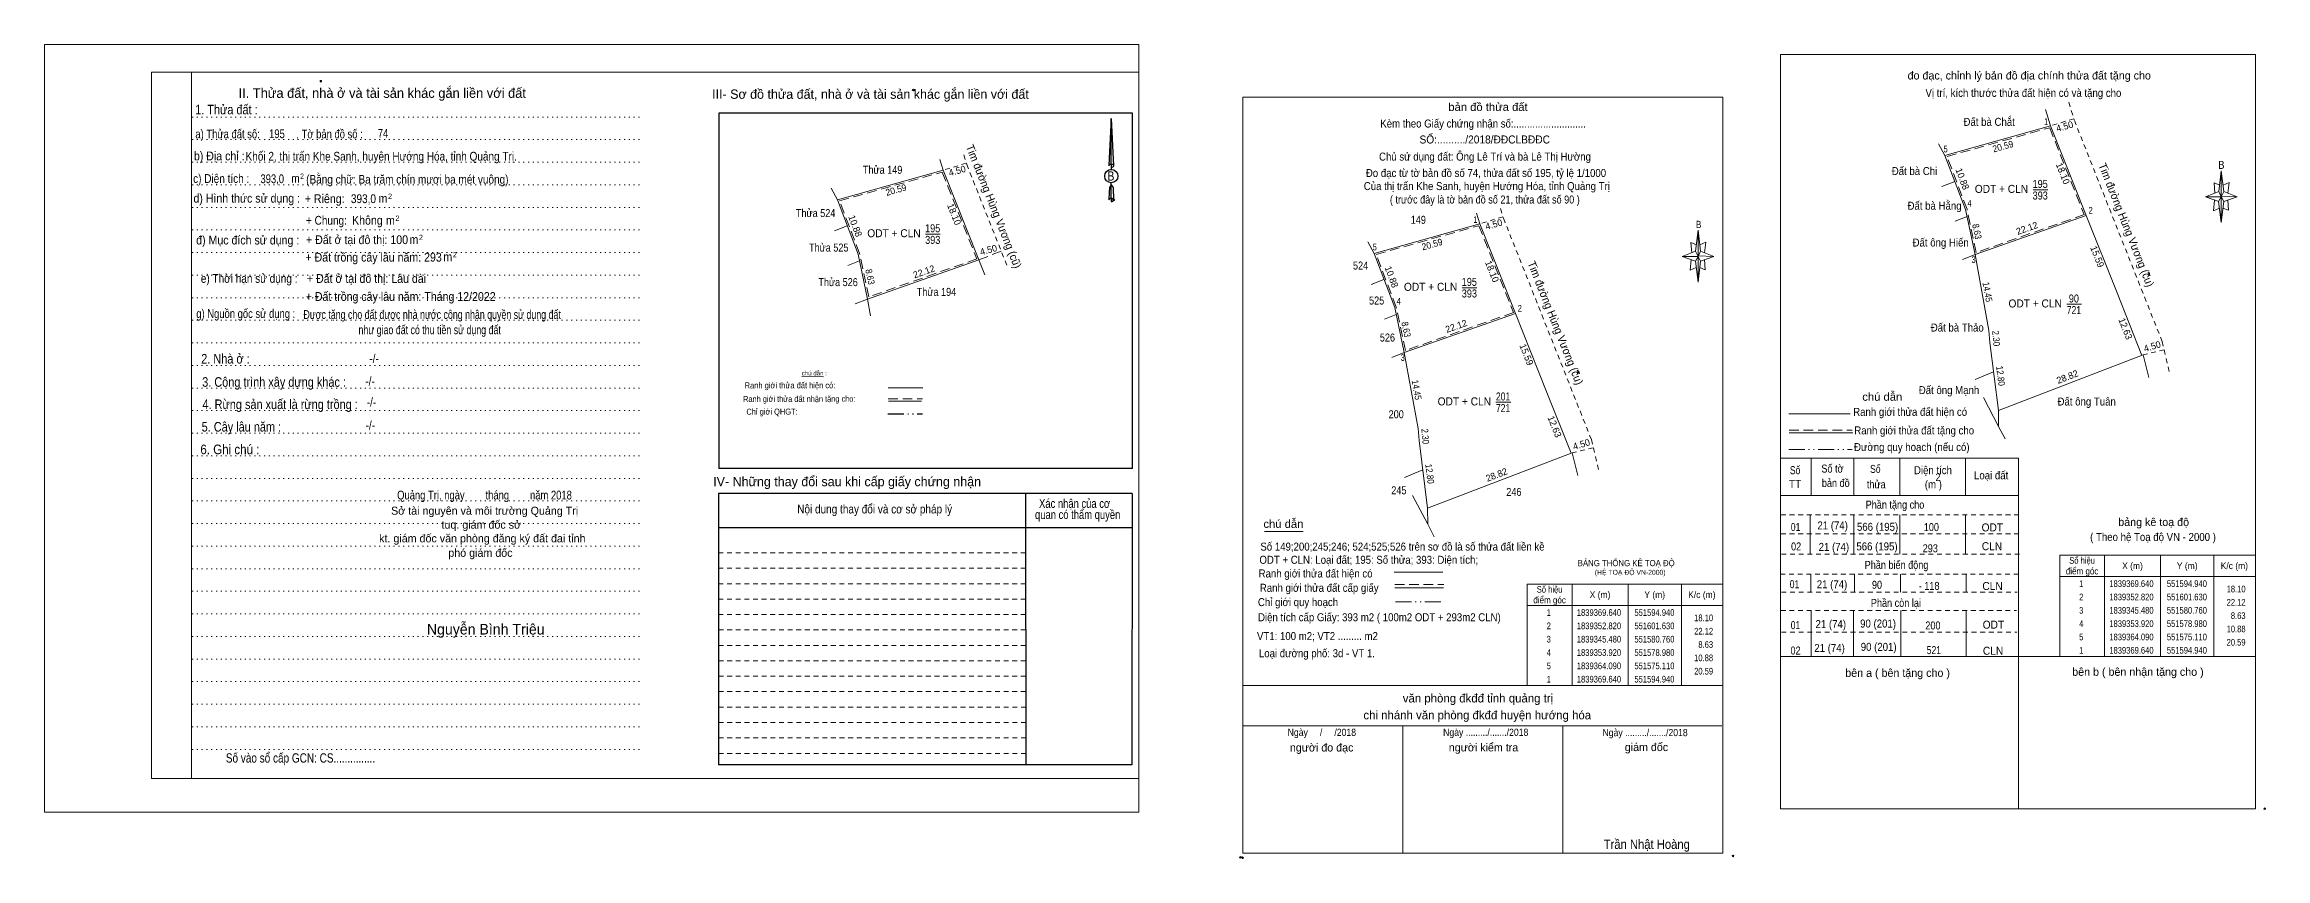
# Model space of a CAD drawing. Header units: metres. Extents: x 551103 to 552438, y 1839251 to 1839432.
# Drawn here: x 551325.8 to 551742.3, y 1839250.6 to 1839403.3 of the extents above; entities that cross this region are included whole.
import ezdxf
from ezdxf.enums import TextEntityAlignment as Align

# ---------------------------------------------------------------- set-up
doc = ezdxf.new("R2010")
doc.units = ezdxf.units.M
doc.header["$LTSCALE"] = 0.6
doc.header["$PDMODE"] = 32
doc.header["$PDSIZE"] = 0.3
for name, pattern in [('DASH_DOUBLE_DOT', [9.2, 5, -1.2, 0.3, -1.2, 0.3, -1.2]), ('DOTTED', [1.5, 0.3, -1.2]), ('MEDIUM_DASHED', [4.5, 3, -1.5]), ('SHORT_DASHED', [2.7, 1.5, -1.2])]:
    doc.linetypes.add(name, pattern=pattern)
for name, color, linetype, lineweight in [('1', 7, 'DOTTED', 13), ('10', 7, 'Continuous', 13), ('17', 7, 'Continuous', 13), ('18', 7, 'Continuous', 25), ('2', 7, 'SHORT_DASHED', 13), ('28', 7, 'Continuous', 25), ('5', 7, 'Continuous', 13), ('55', 7, 'Continuous', 13), ('6', 7, 'Continuous', 13), ('63', 7, 'Continuous', 13)]:
    doc.layers.add(name, color=color, linetype=linetype, lineweight=lineweight)

msp = doc.modelspace()

# ---------------------------------------------------------------- hatches: boundary and pattern name
at = {"layer": '10'}
for points in [[(551720.66, 1839359.98), (551720.64, 1839360.03), (551720.57, 1839360.03), (551720.53, 1839360.06), (551720.51, 1839360.09), (551720.5, 1839360.12), (551720.51, 1839360.16), (551720.51, 1839360.22), (551720.51, 1839360.3), (551720.5, 1839360.36), (551720.45, 1839360.43), (551720.38, 1839360.47), (551720.3, 1839360.48), (551720.21, 1839360.47), (551720.23, 1839360.42), (551720.32, 1839360.42), (551720.36, 1839360.4), (551720.38, 1839360.37), (551720.39, 1839360.31), (551720.37, 1839360.23), (551720.35, 1839360.15), (551720.37, 1839360.08), (551720.41, 1839360.02), (551720.49, 1839359.98), (551720.57, 1839359.96)], [(551613.63, 1839341.61), (551613.61, 1839341.66), (551613.54, 1839341.66), (551613.5, 1839341.69), (551613.48, 1839341.72), (551613.47, 1839341.75), (551613.48, 1839341.79), (551613.48, 1839341.85), (551613.48, 1839341.93), (551613.47, 1839341.99), (551613.42, 1839342.06), (551613.35, 1839342.1), (551613.27, 1839342.11), (551613.18, 1839342.1), (551613.2, 1839342.05), (551613.29, 1839342.05), (551613.33, 1839342.03), (551613.35, 1839342), (551613.36, 1839341.94), (551613.34, 1839341.86), (551613.32, 1839341.78), (551613.34, 1839341.71), (551613.38, 1839341.65), (551613.46, 1839341.61), (551613.54, 1839341.59)]]:
    msp.add_hatch(color=256, dxfattribs=at).paths.add_polyline_path(points)

# ---------------------------------------------------------------- linework, layer by layer
at = {"layer": '1', "linetype": 'Continuous'}
for p, q in [((551345.91, 1839398.08), (551531.01, 1839398.08)), ((551345.91, 1839398.08), (551345.91, 1839265.58)), ((551531.01, 1839398.08), (551531.01, 1839264.46)), ((551651.41, 1839318.68), (551695.81, 1839318.68)), ((551345.91, 1839265.58), (551531.01, 1839265.58))]:
    msp.add_line(p, q, dxfattribs=at)
at = {"layer": '1'}
for p, q in [((551353.41, 1839398.08), (551353.41, 1839265.58)), ((551353.41, 1839398.08), (551353.41, 1839265.58)), ((551353.49, 1839389.66), (551438.03, 1839389.66)), ((551353.49, 1839385.44), (551438.03, 1839385.44)), ((551353.49, 1839381.2), (551438.03, 1839381.2)), ((551353.49, 1839376.96), (551438.03, 1839376.96)), ((551353.49, 1839372.72), (551438.03, 1839372.72)), ((551353.49, 1839368.48), (551438.03, 1839368.48)), ((551353.49, 1839364.26), (551438.03, 1839364.26)), ((551353.49, 1839360.02), (551438.03, 1839360.02)), ((551353.49, 1839355.78), (551438.03, 1839355.78)), ((551353.49, 1839351.54), (551438.03, 1839351.54)), ((551353.49, 1839347.32), (551438.03, 1839347.32)), ((551353.49, 1839343.08), (551438.03, 1839343.08)), ((551353.49, 1839338.84), (551438.03, 1839338.84)), ((551353.49, 1839334.6), (551438.03, 1839334.6)), ((551353.49, 1839330.36), (551438.03, 1839330.36)), ((551353.49, 1839326.14), (551438.03, 1839326.14)), ((551353.49, 1839321.9), (551438.03, 1839321.9)), ((551353.49, 1839317.66), (551438.03, 1839317.66)), ((551353.49, 1839313.44), (551438.03, 1839313.44)), ((551353.49, 1839309.2), (551438.03, 1839309.2)), ((551353.49, 1839304.94), (551438.03, 1839304.94)), ((551353.49, 1839300.72), (551438.03, 1839300.72)), ((551353.49, 1839296.5), (551438.03, 1839296.5)), ((551353.49, 1839292.24), (551438.03, 1839292.24)), ((551353.49, 1839288), (551438.03, 1839288)), ((551353.49, 1839283.78), (551438.03, 1839283.78)), ((551353.49, 1839279.54), (551438.03, 1839279.54)), ((551353.49, 1839275.3), (551438.03, 1839275.3)), ((551353.49, 1839271.06), (551438.03, 1839271.06))]:
    msp.add_line(p, q, dxfattribs=at)
at = {"layer": '1', "linetype": 'SHORT_DASHED'}
for p, q in [((551651.41, 1839315.08), (551695.81, 1839315.08)), ((551651.41, 1839311.48), (551696.01, 1839311.48)), ((551651.31, 1839303.92), (551695.91, 1839303.92)), ((551651.51, 1839307.68), (551696.11, 1839307.68)), ((551651.51, 1839300.58), (551695.67, 1839300.58)), ((551651.39, 1839297.14), (551695.54, 1839297.14)), ((551651.51, 1839293.08), (551695.66, 1839293.08))]:
    msp.add_line(p, q, dxfattribs=at)
at = {"layer": '1', "linetype": 'Continuous'}
for points in [[(551325.81, 1839259.28), (551531.01, 1839259.28), (551531.01, 1839403.28), (551325.81, 1839403.28)], [(551651.32, 1839401.4), (551740.37, 1839401.4), (551740.37, 1839259.9), (551651.32, 1839259.9)], [(551353.41, 1839398.08), (551531.01, 1839398.08), (551531.01, 1839265.58), (551353.41, 1839265.58)]]:
    msp.add_lwpolyline(points, close=True, dxfattribs=at)
at = {"layer": '10', "linetype": 'SHORT_DASHED'}
for p, q in [((551705.36, 1839392.42), (551706.38, 1839389.12)), ((551706.3, 1839389.33), (551701.97, 1839388.01)), ((551722.89, 1839347.55), (551706.38, 1839389.12)), ((551498.65, 1839381.01), (551494.32, 1839379.69)), ((551498.19, 1839382.55), (551498.73, 1839380.8)), ((551506.26, 1839361.85), (551498.73, 1839380.8)), ((551599.27, 1839370.96), (551594.94, 1839369.64)), ((551598.81, 1839372.5), (551599.35, 1839370.75)), ((551615.86, 1839329.18), (551599.35, 1839370.75)), ((551723.25, 1839346.02), (551719.31, 1839345.05)), ((551722.89, 1839347.55), (551724.3, 1839341.61)), ((551615.86, 1839329.18), (551617.27, 1839323.24)), ((551616.22, 1839327.65), (551612.28, 1839326.68))]:
    msp.add_line(p, q, dxfattribs=at)
at = {"layer": '10'}
for p, q in [((551682.14, 1839382.46), (551701.97, 1839388.01)), ((551701.03, 1839391.1), (551701.97, 1839388.01)), ((551708.66, 1839371.19), (551701.97, 1839388.01)), ((551682.14, 1839382.46), (551680.95, 1839384.65)), ((551474.49, 1839374.14), (551494.32, 1839379.69)), ((551493.71, 1839381.7), (551494.32, 1839379.69)), ((551501.01, 1839362.87), (551494.32, 1839379.69)), ((551474.49, 1839374.14), (551473.3, 1839376.33)), ((551681.59, 1839376.64), (551683.99, 1839377.59)), ((551698.68, 1839376.03), (551701.44, 1839376.03)), ((551594.33, 1839371.65), (551594.94, 1839369.64)), ((551686.29, 1839370.99), (551684.07, 1839370.12)), ((551708.66, 1839371.19), (551687.79, 1839363.85)), ((551473.94, 1839368.32), (551476.34, 1839369.27)), ((551491.03, 1839367.71), (551493.79, 1839367.71)), ((551575.11, 1839364.09), (551594.94, 1839369.64)), ((551601.63, 1839352.82), (551594.94, 1839369.64)), ((551478.64, 1839362.67), (551476.42, 1839361.8)), ((551501.01, 1839362.87), (551480.14, 1839355.53)), ((551502.13, 1839360.04), (551501.01, 1839362.87)), ((551575.11, 1839364.09), (551573.92, 1839366.28)), ((551685.47, 1839362.93), (551687.79, 1839363.85)), ((551687.79, 1839363.85), (551690.4, 1839349.64)), ((551574.56, 1839358.27), (551576.96, 1839359.22)), ((551477.82, 1839354.61), (551480.14, 1839355.53)), ((551480.14, 1839355.53), (551480.72, 1839352.39)), ((551591.65, 1839357.66), (551594.41, 1839357.66)), ((551705, 1839354.54), (551707.76, 1839354.54)), ((551579.26, 1839352.62), (551577.04, 1839351.75)), ((551601.63, 1839352.82), (551580.76, 1839345.48)), ((551578.44, 1839344.56), (551580.76, 1839345.48)), ((551580.76, 1839345.48), (551583.37, 1839331.27)), ((551719.31, 1839345.05), (551692.18, 1839334.65)), ((551719.31, 1839345.05), (551720.35, 1839340.83)), ((551597.97, 1839336.17), (551600.73, 1839336.17)), ((551692.2, 1839331.65), (551689.37, 1839337.08)), ((551692.18, 1839334.65), (551692.2, 1839331.65)), ((551693.43, 1839329.31), (551692.2, 1839331.65)), ((551612.28, 1839326.68), (551585.15, 1839316.28)), ((551612.28, 1839326.68), (551613.32, 1839322.46)), ((551585.17, 1839313.28), (551582.34, 1839318.71)), ((551585.15, 1839316.28), (551585.17, 1839313.28)), ((551586.4, 1839310.94), (551585.17, 1839313.28))]:
    msp.add_line(p, q, dxfattribs=at)
at = {"layer": '10', "linetype": 'MEDIUM_DASHED'}
msp.add_line((551505.2, 1839364.53), (551501.01, 1839362.87), dxfattribs=at)
for points in [[(551701.79, 1839387.65), (551708.27, 1839371.37), (551688.01, 1839364.25), (551686.3, 1839372.37), (551682.54, 1839382.26)], [(551494.14, 1839379.33), (551500.62, 1839363.05), (551480.36, 1839355.93), (551478.65, 1839364.05), (551474.89, 1839373.94)], [(551594.76, 1839369.28), (551601.24, 1839353), (551580.98, 1839345.88), (551579.27, 1839354), (551575.51, 1839363.89)]]:
    msp.add_lwpolyline(points, close=True, dxfattribs=at)
at = {"layer": '10'}
for points in [[(551682.14, 1839382.46), (551686.01, 1839372.29), (551687.79, 1839363.85)], [(551474.49, 1839374.14), (551478.36, 1839363.97), (551480.14, 1839355.53)], [(551719.09, 1839344.97), (551714.42, 1839356.7), (551708.66, 1839371.19)], [(551575.11, 1839364.09), (551578.98, 1839353.92), (551580.76, 1839345.48)], [(551612.06, 1839326.6), (551607.39, 1839338.33), (551601.63, 1839352.82)], [(551690.4, 1839349.64), (551690.59, 1839347.35), (551692.18, 1839334.65)], [(551583.37, 1839331.27), (551583.56, 1839328.98), (551585.15, 1839316.28)]]:
    msp.add_lwpolyline(points, dxfattribs=at)
for points in [[(551720.66, 1839359.98), (551720.64, 1839360.03), (551720.57, 1839360.03), (551720.53, 1839360.06), (551720.51, 1839360.09), (551720.5, 1839360.12), (551720.51, 1839360.16), (551720.51, 1839360.22), (551720.51, 1839360.3), (551720.5, 1839360.36), (551720.45, 1839360.43), (551720.38, 1839360.47), (551720.3, 1839360.48), (551720.21, 1839360.47), (551720.23, 1839360.42), (551720.32, 1839360.42), (551720.36, 1839360.4), (551720.38, 1839360.37), (551720.39, 1839360.31), (551720.37, 1839360.23), (551720.35, 1839360.15), (551720.37, 1839360.08), (551720.41, 1839360.02), (551720.49, 1839359.98), (551720.57, 1839359.96)], [(551613.63, 1839341.61), (551613.61, 1839341.66), (551613.54, 1839341.66), (551613.5, 1839341.69), (551613.48, 1839341.72), (551613.47, 1839341.75), (551613.48, 1839341.79), (551613.48, 1839341.85), (551613.48, 1839341.93), (551613.47, 1839341.99), (551613.42, 1839342.06), (551613.35, 1839342.1), (551613.27, 1839342.11), (551613.18, 1839342.1), (551613.2, 1839342.05), (551613.29, 1839342.05), (551613.33, 1839342.03), (551613.35, 1839342), (551613.36, 1839341.94), (551613.34, 1839341.86), (551613.32, 1839341.78), (551613.34, 1839341.71), (551613.38, 1839341.65), (551613.46, 1839341.61), (551613.54, 1839341.59)]]:
    msp.add_lwpolyline(points, close=True, dxfattribs=at)
at = {"layer": '17'}
msp.add_line((551554.57, 1839311.93), (551561.81, 1839311.93), dxfattribs=at)
at = {"layer": '18'}
for p, q in [((551525.83, 1839389.38), (551526.29, 1839380.52)), ((551525.83, 1839389.38), (551526.29, 1839380.52)), ((551525.83, 1839389.38), (551526.29, 1839380.52)), ((551525.45, 1839381.92), (551525.37, 1839380.54)), ((551525.83, 1839380.82), (551525.83, 1839380.48)), ((551525.83, 1839380.48), (551525.83, 1839380.22)), ((551525.83, 1839380.22), (551525.83, 1839379.88)), ((551525.83, 1839380.22), (551525.83, 1839379.88)), ((551525.83, 1839380.22), (551525.83, 1839379.88)), ((551526.29, 1839380.52), (551526.29, 1839380.54)), ((551525.83, 1839376.92), (551525.83, 1839377.32)), ((551525.83, 1839376.92), (551525.83, 1839377.32)), ((551525.83, 1839376.92), (551525.83, 1839377.32)), ((551525.83, 1839376.92), (551526.17, 1839376.42)), ((551525.83, 1839376.92), (551526.17, 1839376.42)), ((551525.83, 1839376.92), (551526.17, 1839376.42)), ((551526.17, 1839376.42), (551526.29, 1839374.12)), ((551526.17, 1839376.42), (551526.29, 1839374.12)), ((551526.17, 1839376.42), (551526.29, 1839374.12)), ((551525.83, 1839374.42), (551525.83, 1839374.08)), ((551525.83, 1839374.08), (551525.83, 1839373.82))]:
    msp.add_line(p, q, dxfattribs=at)
for points in [[(551525.83, 1839380.82), (551525.83, 1839389.38), (551525.45, 1839381.92)], [(551525.83, 1839374.42), (551525.83, 1839376.92), (551525.49, 1839376.42), (551525.45, 1839375.48), (551525.37, 1839374.12)]]:
    msp.add_lwpolyline(points, dxfattribs=at)
msp.add_ellipse((551525.8436, 1839378.5747), major_axis=(0, 1.258), ratio=0.983453, dxfattribs=at)
for centre, start_param, end_param in [((551525.844, 1839380.5132), 1.57079633, 3.07445202), ((551525.844, 1839380.5132), 0.06714063, 1.57079633), ((551525.844, 1839380.5132), 4.71238898, 6.28318531), ((551525.844, 1839374.0927), 2.49106941, 3.07427841), ((551525.844, 1839374.0927), 1.57079633, 2.49106941), ((551525.844, 1839374.0927), 0.06714063, 1.57079633), ((551525.844, 1839374.0927), 4.71238898, 6.28318531)]:
    msp.add_ellipse(centre, major_axis=(0.4535, 0), ratio=0.655448, start_param=start_param, end_param=end_param, dxfattribs=at)
msp.add_point((551526.29, 1839374.12), dxfattribs=at)
at = {"layer": '2'}
for p, q in [((551509.79, 1839305.04), (551452.21, 1839305.04)), ((551509.79, 1839302.14), (551452.21, 1839302.14)), ((551509.79, 1839299.24), (551452.21, 1839299.24)), ((551509.79, 1839296.36), (551452.21, 1839296.36)), ((551509.81, 1839293.46), (551452.21, 1839293.46)), ((551509.81, 1839290.58), (551452.21, 1839290.58)), ((551509.81, 1839287.68), (551452.21, 1839287.68)), ((551509.81, 1839284.78), (551452.21, 1839284.78)), ((551509.81, 1839281.9), (551452.21, 1839281.9)), ((551509.83, 1839279), (551452.21, 1839279)), ((551509.83, 1839276.1), (551452.21, 1839276.1)), ((551509.83, 1839273.22), (551452.21, 1839273.22)), ((551509.83, 1839270.32), (551452.21, 1839270.32))]:
    msp.add_line(p, q, dxfattribs=at)
at = {"layer": '28'}
for p, q in [((551452.29, 1839390.4), (551452.29, 1839323.76)), ((551529.81, 1839323.76), (551452.29, 1839323.76)), ((551509.79, 1839319.06), (551509.83, 1839268.18)), ((551529.73, 1839319.06), (551529.69, 1839268.18)), ((551529.73, 1839312.6), (551452.21, 1839312.6)), ((551529.69, 1839268.18), (551452.21, 1839268.18))]:
    msp.add_line(p, q, dxfattribs=at)
at = {"layer": '28', "linetype": 'SHORT_DASHED', "lineweight": 13}
msp.add_line((551509.79, 1839307.92), (551452.21, 1839307.92), dxfattribs=at)
at = {"layer": '28'}
for points in [[(551529.81, 1839323.76), (551529.81, 1839390.4), (551452.29, 1839390.4)], [(551529.73, 1839319.06), (551452.21, 1839319.06), (551452.21, 1839268.18)]]:
    msp.add_lwpolyline(points, dxfattribs=at)
msp.add_point((551488.75, 1839394.72), dxfattribs=at)
at = {"layer": '5'}
for p, q in [((551733.52, 1839375.7), (551733.97, 1839379.6)), ((551734.42, 1839375.7), (551736.92, 1839374.7)), ((551733.52, 1839373.8), (551731.02, 1839374.7)), ((551734.42, 1839373.8), (551733.97, 1839369.9)), ((551735.32, 1839372.2), (551734.27, 1839372.6)), ((551735.22, 1839374.1), (551735.32, 1839372.2)), ((551635.4, 1839364.52), (551635.9, 1839368.42)), ((551635.4, 1839362.62), (551632.9, 1839363.52)), ((551636.3, 1839362.62), (551635.9, 1839358.72)), ((551636.3, 1839364.52), (551638.8, 1839363.52)), ((551637.1, 1839362.92), (551637.2, 1839361.02)), ((551637.2, 1839361.02), (551636.2, 1839361.42)), ((551652.86, 1839333.98), (551664.36, 1839333.98)), ((551652.96, 1839330.42), (551664.86, 1839330.42)), ((551651.41, 1839325.68), (551695.92, 1839325.68)), ((551657.07, 1839325.68), (551657.07, 1839318.68)), ((551665.07, 1839325.68), (551665.07, 1839318.68)), ((551673.71, 1839325.68), (551673.71, 1839318.82)), ((551686.01, 1839325.68), (551686.01, 1839318.68)), ((551695.92, 1839325.68), (551695.92, 1839259.9)), ((551656.91, 1839315.08), (551656.91, 1839307.68)), ((551665.07, 1839315.08), (551665.07, 1839307.68)), ((551673.71, 1839315.08), (551673.71, 1839307.68)), ((551686.01, 1839315.08), (551686.01, 1839307.68)), ((551657.01, 1839303.92), (551657.01, 1839300.58)), ((551665.17, 1839303.92), (551665.17, 1839300.58)), ((551673.81, 1839303.92), (551673.81, 1839300.58)), ((551686.11, 1839303.92), (551686.11, 1839300.58)), ((551657.04, 1839297.14), (551657.04, 1839288.62)), ((551665.02, 1839297.14), (551665.02, 1839288.62)), ((551673.86, 1839297.14), (551673.86, 1839288.5)), ((551686.14, 1839297.14), (551686.14, 1839288.62)), ((551651.32, 1839288.5), (551740.37, 1839288.5)), ((551550.53, 1839283.08), (551640.53, 1839283.08)), ((551550.53, 1839275.48), (551640.33, 1839275.48)), ((551550.53, 1839275.48), (551640.33, 1839275.48)), ((551550.53, 1839275.48), (551640.33, 1839275.48)), ((551580.53, 1839251.58), (551580.53, 1839275.48)), ((551610.53, 1839251.58), (551610.53, 1839275.48))]:
    msp.add_line(p, q, dxfattribs=at)
at = {"layer": '5', "linetype": 'MEDIUM_DASHED'}
msp.add_line((551652.96, 1839330.92), (551664.76, 1839330.92), dxfattribs=at)
at = {"layer": '5', "linetype": 'DASH_DOUBLE_DOT'}
msp.add_line((551652.86, 1839327.32), (551664.76, 1839327.32), dxfattribs=at)
at = {"layer": '5'}
for points in [[(551550.53, 1839393.38), (551640.53, 1839393.38), (551640.53, 1839251.58), (551550.53, 1839251.58)], [(551733.97, 1839379.6), (551734.42, 1839375.7), (551733.97, 1839374.7)], [(551733.97, 1839374.7), (551731.02, 1839374.7), (551733.52, 1839375.7), (551734.42, 1839373.8), (551736.92, 1839374.7), (551733.97, 1839374.8)], [(551733.97, 1839374.7), (551733.97, 1839369.9), (551733.47, 1839373.8)], [(551635.9, 1839368.42), (551636.3, 1839364.52), (551635.9, 1839363.52)], [(551635.9, 1839363.52), (551632.9, 1839363.52), (551635.4, 1839364.52), (551636.3, 1839362.62), (551638.8, 1839363.52), (551635.9, 1839363.62)], [(551635.9, 1839363.52), (551635.9, 1839358.72), (551635.4, 1839362.62)]]:
    msp.add_lwpolyline(points, close=True, dxfattribs=at)
for points in [[(551733.97, 1839374.7), (551733.52, 1839375.7), (551731.02, 1839374.7)], [(551733.67, 1839376.9), (551732.62, 1839377.3), (551732.77, 1839375.4)], [(551734.32, 1839376.9), (551735.42, 1839377.4), (551735.22, 1839375.4)], [(551732.72, 1839374.1), (551732.52, 1839372.1), (551733.62, 1839372.6)], [(551733.97, 1839374.7), (551734.42, 1839373.8), (551736.92, 1839374.7)], [(551635.9, 1839363.52), (551635.4, 1839364.52), (551632.9, 1839363.52)], [(551634.6, 1839362.92), (551634.4, 1839360.92), (551635.5, 1839361.42)], [(551635.6, 1839365.72), (551634.5, 1839366.12), (551634.7, 1839364.22)], [(551635.9, 1839363.52), (551636.3, 1839362.62), (551638.8, 1839363.52)], [(551636.2, 1839365.72), (551637.3, 1839366.22), (551637.1, 1839364.22)], [(551640.53, 1839251.58), (551550.53, 1839251.58), (551550.53, 1839275.48)]]:
    msp.add_lwpolyline(points, dxfattribs=at)
for p in [(551377.63, 1839396.38), (551742.12, 1839259.94), (551550.06, 1839250.81), (551550.46, 1839250.74)]:
    msp.add_point(p, dxfattribs=at)
at = {"layer": '55'}
for p, q in [((551691.27, 1839341.89), (551687.85, 1839340.46)), ((551467.84, 1839340.98), (551471.91, 1839340.96)), ((551483.99, 1839338.88), (551490.49, 1839338.88)), ((551484.05, 1839336.4), (551490.29, 1839336.4)), ((551484.05, 1839336.4), (551490.29, 1839336.4)), ((551584.24, 1839323.52), (551580.82, 1839322.09))]:
    msp.add_line(p, q, dxfattribs=at)
at = {"layer": '55', "linetype": 'DASH_DOUBLE_DOT', "lineweight": 25}
msp.add_line((551483.95, 1839334.02), (551490.45, 1839334.02), dxfattribs=at)
at = {"layer": '55', "linetype": 'MEDIUM_DASHED'}
msp.add_line((551484.03, 1839336.84), (551490.43, 1839336.84), dxfattribs=at)
at = {"layer": '6'}
for p, q in [((551578.86, 1839304.3), (551588, 1839304.3)), ((551579, 1839301.37), (551588.14, 1839301.37))]:
    msp.add_line(p, q, dxfattribs=at)
at = {"layer": '6', "linetype": 'MEDIUM_DASHED'}
msp.add_line((551579, 1839301.99), (551588.2, 1839301.99), dxfattribs=at)
at = {"layer": '6'}
msp.add_point((551642.43, 1839251.08), dxfattribs=at)
at = {"layer": '63'}
for p, q in [((551712.07, 1839307.5), (551712.07, 1839288.5)), ((551722.57, 1839307.5), (551722.57, 1839288.5)), ((551732.57, 1839307.5), (551732.57, 1839288.5)), ((551612.23, 1839302.08), (551612.23, 1839283.08)), ((551622.73, 1839302.08), (551622.73, 1839283.08)), ((551632.73, 1839302.08), (551632.73, 1839283.08)), ((551703.67, 1839303.5), (551740.37, 1839303.5)), ((551603.83, 1839298.08), (551640.53, 1839298.08))]:
    msp.add_line(p, q, dxfattribs=at)
at = {"layer": '63', "linetype": 'DASH_DOUBLE_DOT'}
msp.add_line((551579.13, 1839298.74), (551588.33, 1839298.74), dxfattribs=at)
at = {"layer": '63'}
for points in [[(551703.67, 1839307.5), (551740.37, 1839307.5), (551740.37, 1839288.5), (551703.67, 1839288.5)], [(551603.83, 1839302.08), (551640.53, 1839302.08), (551640.53, 1839283.08), (551603.83, 1839283.08)]]:
    msp.add_lwpolyline(points, close=True, dxfattribs=at)

# ---------------------------------------------------------------- texts
at = {"layer": '1', "width": 0.85}
msp.add_text('2', height=1.5, dxfattribs=at).set_placement((551680.875, 1839321.38), align=Align.CENTER)
at = {"layer": '1'}
for s, height, width, p in [('BẢNG THỐNG KÊ TOẠ ĐỘ ', 1.15, 0.95, (551613.3, 1839305.43)), ('(HỆ TOẠ ĐỘ VN-2000)', 0.93, 0.9, (551616.5, 1839303.81))]:
    msp.add_text(s, height=height, dxfattribs=dict(at, width=width)).set_placement(p)
at = {"layer": '10'}
for s, width, p in [('Đất bà Chắt', 0.9, (551690.445, 1839388.01)), ('Thửa 149', 0.85, (551482.97, 1839379.02)), ('Đất bà Chi', 0.9, (551676.445, 1839378.78)), ('ODT + CLN', 0.95, (551692.75, 1839375.44)), ('393', 0.85, (551700.015, 1839374.19)), ('195', 0.85, (551700.005, 1839376.37)), ('Thửa 524', 0.85, (551470.41, 1839370.9)), ('149', 0.85, (551583.415, 1839369.64)), ('Đất bà Hằng', 0.9, (551680.2, 1839372.28)), ('ODT + CLN', 0.95, (551485.1, 1839367.12)), ('393', 0.85, (551492.365, 1839365.87)), ('195', 0.85, (551492.355, 1839368.05)), ('Đất ông Hiến', 0.9, (551681.35, 1839365.38)), ('Thửa 525', 0.85, (551472.87, 1839364.43)), ('524', 0.85, (551572.585, 1839361.06)), ('Thửa 526', 0.85, (551474.615, 1839357.95)), ('ODT + CLN', 0.95, (551585.72, 1839357.07)), ('195', 0.85, (551592.975, 1839358)), ('Thửa 194', 0.85, (551493.07, 1839356.12)), ('525', 0.85, (551575.595, 1839354.5)), ('393', 0.85, (551592.985, 1839355.82)), ('ODT + CLN', 0.95, (551699.07, 1839353.95)), ('721', 0.8, (551706.33, 1839352.7)), ('90', 0.85, (551706.33, 1839354.88)), ('Đất bà Thảo', 0.9, (551684.46, 1839349.43)), ('526', 0.85, (551577.62, 1839347.56)), ('201', 0.8, (551599.3, 1839336.51)), ('Đất ông Mạnh', 0.9, (551682.915, 1839337.7)), ('200', 0.85, (551579.265, 1839333.17)), ('ODT + CLN', 0.95, (551592.04, 1839335.58)), ('721', 0.8, (551599.3, 1839334.33)), ('Đất ông Tuân', 0.9, (551708.725, 1839335.56)), ('245', 0.85, (551579.765, 1839318.91)), ('246', 0.85, (551601.33, 1839318.6))]:
    msp.add_text(s, height=1.5, dxfattribs=dict(at, width=width)).set_placement(p, align=Align.CENTER)
for s, width, p in [(' 1', 0.75, (551701.51, 1839388.18)), (' 5', 0.8, (551682.66, 1839383.03)), (' 1', 0.75, (551594.48, 1839369.81)), (' 4', 0.85, (551687.16, 1839372.86)), (' 2', 0.85, (551709.86, 1839371.54)), (' 5', 0.8, (551575.63, 1839364.66)), (' 3', 0.8, (551687.91, 1839362.3)), (' 4', 0.85, (551580.13, 1839354.49)), (' 2', 0.85, (551602.83, 1839353.17)), (' 3', 0.8, (551580.88, 1839343.93))]:
    msp.add_text(s, height=1.25, dxfattribs=dict(at, width=width)).set_placement(p, align=Align.RIGHT)
for s, rotation, p in [('4.50', 15.636, (551704.7616, 1839387.2959)), ('4.50', 15.636, (551497.1116, 1839378.9759)), ('10.88', 290.833, (551684.8402, 1839377.8373)), ('18.10', 291.69, (551703.6833, 1839378.851)), ('10.88', 290.833, (551477.2502, 1839369.0173)), ('18.10', 291.69, (551495.8033, 1839371.201)), ('4.50', 15.636, (551597.7316, 1839368.9259)), ('22.12', 19.377, (551697.7476, 1839368.2244)), ('4.50', 15.636, (551502.9816, 1839364.1459)), ('18.10', 291.69, (551596.6533, 1839360.481)), ('15.59', 291.679, (551710.1389, 1839363.2508)), ('22.12', 19.377, (551490.9276, 1839360.0744)), ('10.88', 290.833, (551577.8102, 1839359.4673)), ('22.12', 19.377, (551590.7176, 1839349.8544)), ('12.63', 291.709, (551715.42, 1839349.7362)), ('15.59', 291.679, (551603.1089, 1839344.8808)), ('4.50', 17.066, (551721.1966, 1839346.0486)), ('28.82', 20.982, (551705.3362, 1839340.3549)), ('12.63', 291.709, (551608.39, 1839331.3662)), ('4.50', 17.066, (551614.1666, 1839327.6786)), ('28.82', 20.982, (551598.3062, 1839321.9849))]:
    msp.add_text(s, height=1.25, rotation=rotation, dxfattribs=at).set_placement(p, align=Align.CENTER)
for s, height, rotation, width, p in [('Tim đường Hùng Vương (cũ)', 1.5, 291.661, 0.95, (551503.1103, 1839372.6268)), ('20.59', 1.25, 15.636, 0.95, (551693.1966, 1839383.5536)), ('Tim đường Hùng Vương (cu)', 1.5, 291.661, 0.95, (551715.4603, 1839369.1468)), ('20.59', 1.25, 15.636, 0.95, (551485.6566, 1839375.3936)), ('20.59', 1.25, 15.636, 0.95, (551586.1666, 1839365.1836)), ('8.63', 1.25, 281.909, 0.9, (551687.5492, 1839368.064)), ('Tim đường Hùng Vương (cu)', 1.5, 291.661, 0.95, (551608.4303, 1839350.7768)), ('8.63', 1.25, 281.909, 0.9, (551480.0092, 1839359.574)), ('14.45', 1.25, 280.408, 0.9, (551689.5139, 1839356.7479)), ('8.63', 1.25, 281.909, 0.9, (551580.5192, 1839349.694)), ('2.30', 1.25, 274.743, 0.9, (551691.1306, 1839348.0967)), ('12.80', 1.25, 277.136, 0.9, (551691.975, 1839341.0426)), ('14.45', 1.25, 280.408, 0.9, (551582.4839, 1839338.3779)), ('2.30', 1.25, 274.743, 0.9, (551584.1006, 1839329.7267)), ('12.80', 1.25, 277.136, 0.9, (551584.945, 1839322.6726))]:
    msp.add_text(s, height=height, rotation=rotation, dxfattribs=dict(at, width=width)).set_placement(p, align=Align.CENTER)
at = {"layer": '18'}
for s, height, width, p in [('1. Thửa đất :', 1.8, 0.85, (551359.935, 1839390.16)), ('a) Thửa đất số:              , Tờ bản đồ số : ', 1.65, 0.8, (551370.05, 1839385.66)), ('195', 1.65, 0.8, (551369.41, 1839385.7)), ('74', 1.65, 0.8, (551389.305, 1839385.78)), ('b) Địa chỉ : ', 1.65, 0.9, (551358.86, 1839381.54)), (' Khối 2, thị trấn Khe Sanh, huyện Hướng Hóa, tỉnh Quảng Trị.', 1.65, 0.85, (551388.695, 1839381.48)), ('c) Diện tích :                                                   ', 1.65, 0.85, (551372.245, 1839377.3)), ('393,0', 1.65, 0.8, (551368.525, 1839377.26)), ('2', 1, 0.75, (551374.115, 1839378.06)), ('(Bằng chữ: Ba trăm chín mươi ba mét vuông)', 1.65, 0.85, (551393.855, 1839377.16)), ('B', 1.728, 0.85, (551525.775, 1839377.74)), ('d) Hình thức sử dụng :', 1.65, 0.9, (551363.745, 1839373.61)), (' m', 1.65, 0.85, (551372.615, 1839377.34)), ('+ Riêng: ', 1.65, 0.9, (551378.635, 1839373.52)), ('393,0', 1.65, 0.85, (551385.625, 1839373.52)), (' m', 1.65, 0.9, (551389.005, 1839373.58)), ('2', 1, 0.8, (551390.62, 1839374.3)), ('       + Chung:', 1.65, 0.85, (551376.86, 1839369.47)), ('Không', 1.65, 0.9, (551386.37, 1839369.48)), (' m', 1.65, 0.9, (551390.405, 1839369.46)), ('2', 1, 0.8, (551392, 1839370.18)), ('đ) Mục đích sử dụng :', 1.65, 0.9, (551363.925, 1839365.76)), ('+ Đất ở tại đô thị: 100', 1.65, 0.9, (551384.425, 1839365.83)), (' m', 1.65, 0.9, (551394.815, 1839365.86)), ('2', 1, 0.8, (551396.41, 1839366.58)), ('+ Đất trồng cây lâu năm: 293', 1.65, 0.9, (551387.53, 1839362.55)), (' m', 1.65, 0.9, (551401.165, 1839362.63)), ('2', 1, 0.8, (551402.76, 1839363.35)), ('e) Thời hạn sử dụng :', 1.65, 0.85, (551364.195, 1839358.57)), ('+ Đất ở tại đô thị: Lâu dài', 1.65, 0.9, (551386.2, 1839358.55)), ('+ Đất trồng cây lâu năm: Tháng 12/2022', 1.65, 0.9, (551392.605, 1839355.18)), ('g) Nguồn gốc sử dụng :', 1.65, 0.8, (551363.56, 1839351.98)), ('Được tặng cho đất được nhà nước công nhận quyền sử dụng đất', 1.65, 0.75, (551398.505, 1839351.8)), ('như giao đất có thu tiền sử dụng đất', 1.65, 0.75, (551398.045, 1839348.93)), ('2. Nhà ở :', 1.8, 0.85, (551359.745, 1839343.43)), ('3. Công trình xây dựng khác :', 1.8, 0.85, (551368.87, 1839339.07)), ('4. Rừng sản xuất là rừng trồng :', 1.8, 0.85, (551370.005, 1839334.89)), ('5. Cây lâu năm :', 1.8, 0.85, (551362.74, 1839330.67)), ('6. Ghi chú :', 1.8, 0.9, (551360.585, 1839326.43)), ('Quảng Trị, ngày        tháng        năm 2018', 1.65, 0.8, (551408.325, 1839317.94)), ('Số vào sổ cấp GCN: CS...............', 1.75, 0.8, (551373.82, 1839268.59))]:
    msp.add_text(s, height=height, dxfattribs=dict(at, width=width)).set_placement(p, align=Align.CENTER)
for s, height, p in [('II. Thửa đất, nhà ở và tài sản khác gắn liền với đất', 1.8, (551389.15, 1839393.26)), ('Sở tài nguyên và môi trường Quảng Trị', 1.5, (551408.35, 1839315.08)), ('tuq. giám đốc sở', 1.5, (551407.72, 1839312.46)), ('kt. giám đốc văn phòng đăng ký đất đai tỉnh', 1.5, (551407.915, 1839309.9)), ('phó giám đốc', 1.5, (551407.565, 1839307.18)), ('Nguyễn Bình Triệu', 1.98, (551408.555, 1839292.61))]:
    msp.add_text(s, height=height, dxfattribs=at).set_placement(p, align=Align.CENTER)
at = {"layer": '28'}
for s, p in [('III- Sơ đồ thửa đất, nhà ở và tài sản khác gắn liền với đất', (551480.69, 1839393.08)), ('IV- Những thay đổi sau khi cấp giấy chứng nhận', (551476.315, 1839320.42))]:
    msp.add_text(s, height=1.75, dxfattribs=at).set_placement(p, align=Align.CENTER)
for s, width, p in [('-/-', 0.85, (551387.615, 1839343.53)), ('-/-', 0.85, (551386.875, 1839339.33)), ('-/-', 0.85, (551387.135, 1839335.39)), ('-/-', 0.85, (551386.925, 1839331.07)), ('Nội dung thay đổi và cơ sở pháp lý', 0.85, (551481.48, 1839315.32)), ('Xác nhận của cơ', 0.8, (551518.965, 1839316.36)), (' quan có thẩm quyền', 0.8, (551519.295, 1839314.28))]:
    msp.add_text(s, height=1.65, dxfattribs=dict(at, width=width)).set_placement(p, align=Align.CENTER)
at = {"layer": '5'}
for s, height, p in [('đo đạc, chỉnh lý bản đồ địa chính thửa đất tặng cho', 1.5, (551697.96, 1839396.7)), ('bảng kê toạ độ', 1.5, (551721.29, 1839312.96)), ('bên a ( bên tặng cho )', 1.5, (551673.275, 1839284.67)), ('bên b ( bên nhận tặng cho )', 1.5, (551718.34, 1839284.87)), ('văn phòng đkđđ tỉnh quảng trị', 1.6, (551594.595, 1839279.87)), ('chi nhánh văn phòng đkđđ huyện hướng hóa', 1.6, (551594.46, 1839276.71)), ('người đo đạc', 1.5, (551565.285, 1839270.67)), ('người kiểm tra', 1.5, (551595.635, 1839270.69)), ('giám đốc', 1.5, (551626.185, 1839270.75))]:
    msp.add_text(s, height=height, dxfattribs=at).set_placement(p, align=Align.CENTER)
for s, height, width, p in [('bản đồ thửa đất', 1.5, 1.05, (551596.47, 1839390.8)), ('Vị trí, kích thước thửa đất hiện có và tặng cho', 1.5, 0.9, (551696.87, 1839393.44)), ('Kèm theo Giấy chứng nhận số:...........................', 1.5, 0.9, (551595.55, 1839387.69)), ('Chủ sử dụng đất: Ông Lê Trí và bà Lê Thị Hường', 1.5, 0.9, (551595.91, 1839381.49)), ('SỐ:........../2018/ĐĐCLBĐĐC', 1.5, 0.95, (551595.87, 1839384.7)), ('Đo đạc từ tờ bản đồ số 74, thửa đất số 195, tỷ lệ 1/1000 ', 1.5, 0.9, (551596.35, 1839378.42)), ('B', 1.5, 0.85, (551733.99, 1839379.94)), ('Của thị trấn Khe Sanh, huyện Hướng Hóa, tỉnh Quảng Trị', 1.5, 0.9, (551596.26, 1839375.96)), ('( trước đây là tờ bản đồ số 21, thửa đất số 90 )', 1.5, 0.85, (551595.885, 1839373.44)), ('B', 1.378, 0.8, (551635.98, 1839368.82)), ('chú dẫn', 1.5, 1.05, (551670.4, 1839336.45)), ('Ranh giới thửa đất hiện có ', 1.5, 0.9, (551675.88, 1839333.62)), ('Ranh giới thửa đất tặng cho', 1.5, 0.9, (551676.39, 1839330.14)), ('Đường quy hoạch (nếu có)', 1.5, 0.9, (551675.935, 1839327.02)), ('TT', 1.5, 0.95, (551654.055, 1839320.12)), ('Số', 1.5, 0.8, (551654.06, 1839322.68)), ('Số tờ', 1.5, 0.85, (551661.06, 1839322.98)), ('bản đồ', 1.5, 0.85, (551661.685, 1839320.28)), ('thửa', 1.5, 0.85, (551669.27, 1839320.02)), ('Số', 1.5, 0.8, (551669.1, 1839322.92)), ('Diện tích', 1.5, 0.9, (551679.905, 1839322.68)), ('(m )', 1.5, 0.9, (551679.98, 1839320.02)), ('Loại đất', 1.5, 0.9, (551690.815, 1839321.72)), ('Phần tặng cho', 1.5, 0.85, (551672.785, 1839316.22)), ('01', 1.5, 0.8, (551654.15, 1839312.02)), ('21 (74)', 1.5, 0.9, (551661.1, 1839312.32)), ('566 (195)', 1.5, 0.9, (551669.52, 1839312.06)), ('100', 1.5, 0.85, (551679.605, 1839312.01)), ('ODT', 1.5, 0.95, (551691.04, 1839311.95)), ('02', 1.5, 0.85, (551654.245, 1839308.38)), ('21 (74)', 1.5, 0.9, (551661.33, 1839308.29)), ('566 (195)', 1.5, 0.9, (551669.41, 1839308.39)), ('293', 1.5, 0.85, (551679.405, 1839308.03)), ('CLN', 1.5, 0.95, (551690.975, 1839308.43)), ('( Theo hệ Toạ độ VN - 2000 )', 1.5, 0.9, (551721.165, 1839310.16)), ('Phần biến động', 1.5, 0.85, (551673.075, 1839304.92)), ('01', 1.5, 0.8, (551653.95, 1839301.3)), ('21 (74)', 1.5, 0.9, (551660.98, 1839301.28)), ('90', 1.5, 0.85, (551669.41, 1839301.19)), ('- 118', 1.5, 0.85, (551679.19, 1839300.98)), ('CLN', 1.5, 0.95, (551691.075, 1839300.96)), ('Phần còn lại', 1.5, 0.85, (551672.955, 1839297.8)), ('01', 1.5, 0.8, (551654.13, 1839293.62)), ('21 (74)', 1.5, 0.9, (551660.75, 1839293.82)), ('90 (201)', 1.5, 0.9, (551669.61, 1839293.92)), ('200', 1.5, 0.85, (551679.895, 1839293.56)), ('ODT', 1.5, 0.95, (551691.24, 1839293.71)), ('02', 1.5, 0.85, (551654.145, 1839288.86)), ('21 (74)', 1.5, 0.9, (551660.52, 1839289.34)), ('90 (201)', 1.5, 0.9, (551669.73, 1839289.55)), ('521', 1.5, 0.8, (551680.075, 1839288.94)), ('CLN', 1.5, 0.95, (551691.175, 1839288.82)), ('Ngày     /     /2018', 1.35, 0.9, (551565.325, 1839273.59)), ('Ngày ........./......./2018', 1.35, 0.9, (551596.05, 1839273.6)), ('Ngày ........./......./2018', 1.35, 0.9, (551625.93, 1839273.55)), ('Trần Nhật Hoàng', 1.75, 0.9, (551626.25, 1839252.41))]:
    msp.add_text(s, height=height, dxfattribs=dict(at, width=width)).set_placement(p, align=Align.CENTER)
at = {"layer": '55'}
msp.add_text('chú dẫn :', height=0.8323, rotation=359.976, dxfattribs=at).set_placement((551470.1648, 1839341.1988), align=Align.CENTER)
for s, height, width, p in [('Ranh giới thửa đất hiện có:', 1.13, 0.9, (551465.6038, 1839338.7776)), ('Ranh giới thửa đất nhận tặng cho:', 1.12, 0.85, (551467.3438, 1839336.2418)), ('Chỉ giới QHGT:', 1.125, 0.9, (551462.2388, 1839333.8504))]:
    msp.add_text(s, height=height, rotation=0.127, dxfattribs=dict(at, width=width)).set_placement(p, align=Align.CENTER)
at = {"layer": '6'}
for s, width, p in [('chú dẫn', 1.05, (551554.37, 1839312.61)), ('Số 149;200;245;246; 524;525;526 trên sơ đồ là số thửa đất liền kề', 0.9, (551553.8, 1839308.35)), ('Ranh giới thửa đất hiện có ', 0.9, (551553.47, 1839303.31)), ('ODT + CLN: Loại đất; 195: Số thửa; 393: Diện tích;', 0.9, (551553.62, 1839305.88)), ('Ranh giới thửa đất cấp giấy', 0.9, (551553.7, 1839300.62)), ('Chỉ giới quy hoạch', 0.9, (551553.34, 1839297.94)), ('Diện tích cấp Giấy: 393 m2 ( 100m2 ODT + 293m2 CLN)', 0.9, (551553.36, 1839295.1)), ('VT1: 100 m2; VT2 ......... m2', 0.9, (551553.16, 1839291.57)), ('Loại đường phố: 3d - VT 1.', 0.9, (551553.52, 1839288.35))]:
    msp.add_text(s, height=1.5, dxfattribs=dict(at, width=width)).set_placement(p)
at = {"layer": '63'}
for s, width, p in [('điểm góc', 0.9, (551707.87, 1839303.88)), ('Số hiệu', 0.85, (551707.87, 1839305.88)), ('X (m)', 0.95, (551717.32, 1839304.88)), ('Y (m)', 0.95, (551727.575, 1839304.88)), ('K/c (m)', 0.95, (551736.415, 1839304.88)), ('điểm góc', 0.9, (551608.03, 1839298.46)), ('Số hiệu', 0.85, (551608.03, 1839300.46)), ('X (m)', 0.95, (551617.48, 1839299.46)), ('Y (m)', 0.95, (551627.735, 1839299.46)), ('K/c (m)', 0.95, (551636.575, 1839299.46)), (' 2', 0.85, (551707.525, 1839299.03)), (' 1', 0.75, (551707.52, 1839301.53)), ('1839369.640', 0.85, (551717.12, 1839301.53)), ('1839352.820', 0.85, (551717.12, 1839299.03)), ('551594.940', 0.85, (551727.52, 1839301.53)), ('551601.630', 0.85, (551727.52, 1839299.03)), (' 1', 0.75, (551607.68, 1839296.11)), ('1839369.640', 0.85, (551617.28, 1839296.11)), ('551594.940', 0.85, (551627.68, 1839296.11)), (' 3', 0.8, (551707.515, 1839296.53)), ('1839345.480', 0.85, (551717.12, 1839296.53)), ('551580.760', 0.85, (551727.52, 1839296.53)), (' 3', 0.8, (551607.675, 1839291.11)), (' 2', 0.85, (551607.685, 1839293.61)), ('1839352.820', 0.85, (551617.28, 1839293.61)), ('1839345.480', 0.85, (551617.28, 1839291.11)), ('551601.630', 0.85, (551627.68, 1839293.61)), ('551580.760', 0.85, (551627.68, 1839291.11)), (' 4', 0.85, (551707.52, 1839294.03)), (' 5', 0.8, (551707.525, 1839291.53)), ('1839353.920', 0.85, (551717.12, 1839294.03)), ('1839364.090', 0.85, (551717.12, 1839291.53)), ('551578.980', 0.85, (551727.52, 1839294.03)), ('551575.110', 0.85, (551727.52, 1839291.53)), (' 4', 0.85, (551607.68, 1839288.61)), (' 5', 0.8, (551607.685, 1839286.11)), ('1839353.920', 0.85, (551617.28, 1839288.61)), ('1839364.090', 0.85, (551617.28, 1839286.11)), ('551578.980', 0.85, (551627.68, 1839288.61)), ('551575.110', 0.85, (551627.68, 1839286.11)), (' 1', 0.75, (551707.52, 1839289.03)), ('1839369.640', 0.85, (551717.12, 1839289.03)), ('551594.940', 0.85, (551727.52, 1839289.03)), (' 1', 0.75, (551607.68, 1839283.61)), ('1839369.640', 0.85, (551617.28, 1839283.61)), ('551594.940', 0.85, (551627.68, 1839283.61))]:
    msp.add_text(s, height=1.25, dxfattribs=dict(at, width=width)).set_placement(p, align=Align.CENTER)
at = {"layer": '63', "width": 0.85}
for s, p in [('18.10', (551738.52, 1839300.53)), ('18.10', (551638.68, 1839295.11)), ('22.12', (551738.52, 1839298.03)), ('8.63', (551738.52, 1839295.53)), ('22.12', (551638.68, 1839292.61)), ('20.59', (551738.52, 1839290.53)), ('10.88', (551738.52, 1839293.03)), ('10.88', (551638.68, 1839287.61)), ('8.63', (551638.68, 1839290.11)), ('20.59', (551638.68, 1839285.11))]:
    msp.add_text(s, height=1.25, dxfattribs=at).set_placement(p, align=Align.RIGHT)

doc.saveas('drawing.dxf')
